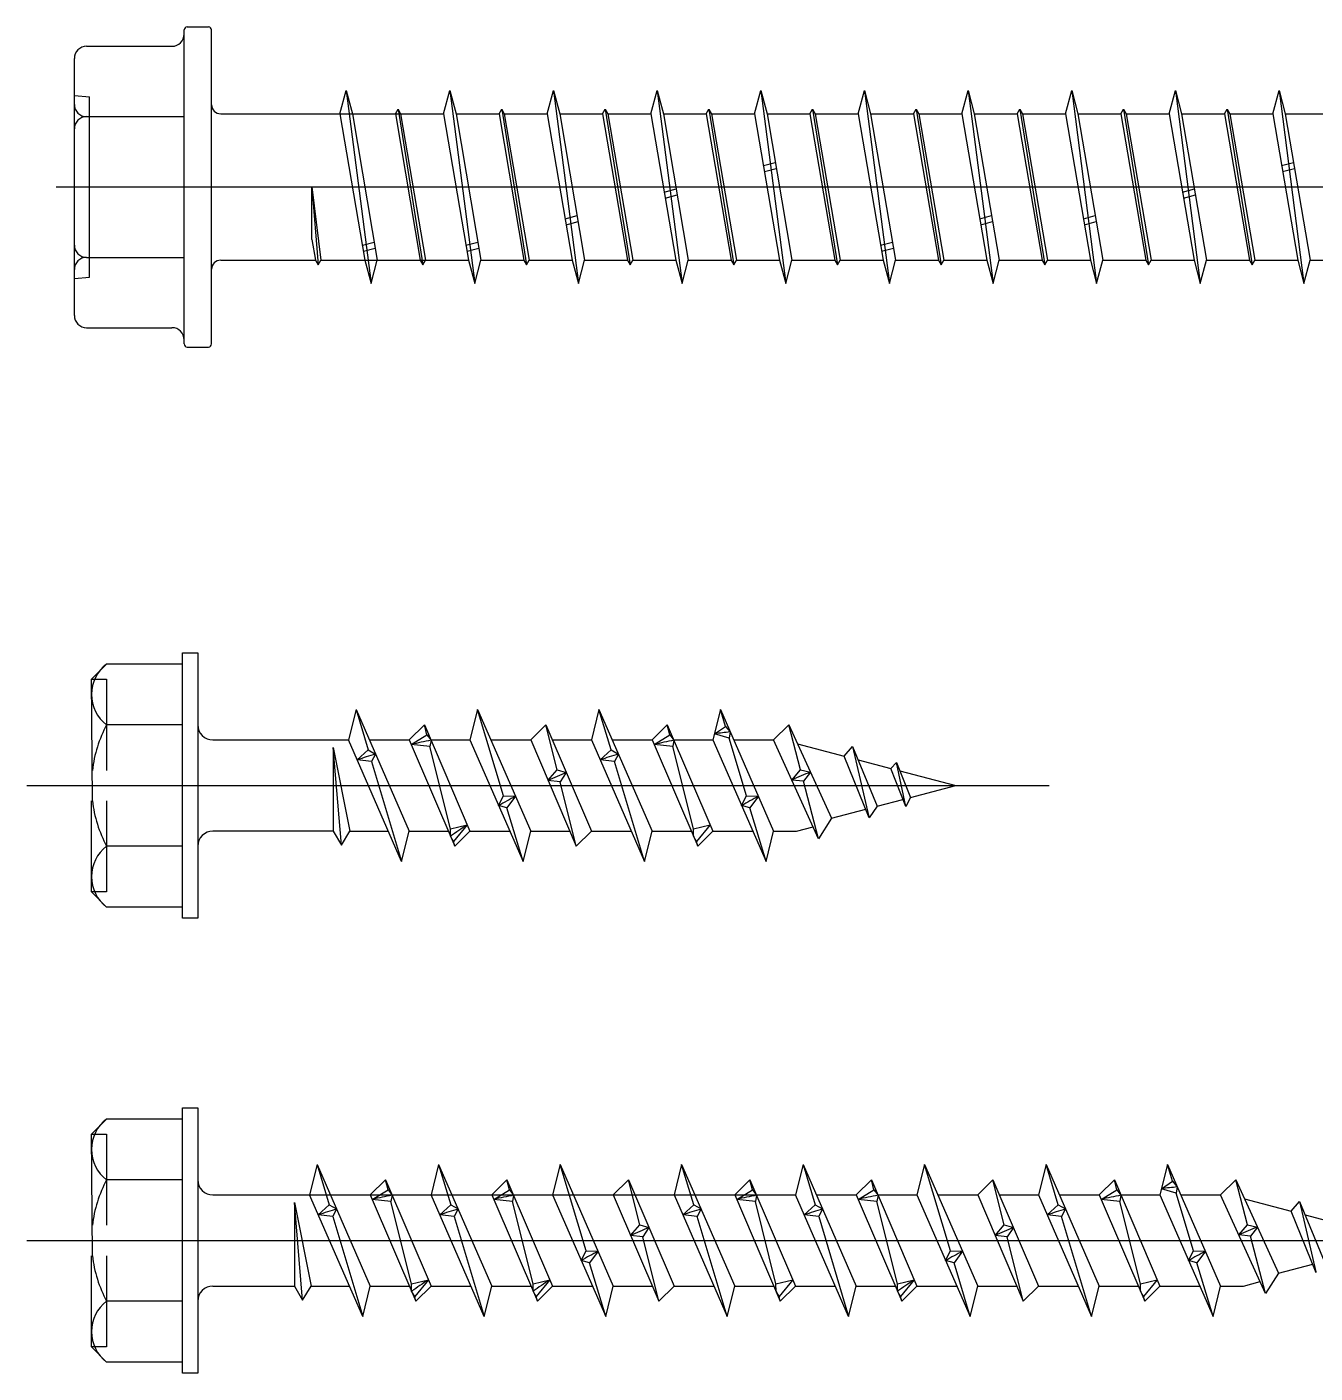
# Model space of a CAD drawing. Header units: millimetres. Extents: x -29692 to 34729, y -8412 to 43293.
# Drawn here: x -16535.5 to -16482.1, y 2917 to 2972.8 of the extents above; entities that cross this region are included whole.
import ezdxf

# ---------------------------------------------------------------- set-up
doc = ezdxf.new("R2010")
doc.units = ezdxf.units.MM

# ---------------------------------------------------------------- blocks, each defined once
blk = doc.blocks.new('W-SA_6x50')
at = {"color": 0, "linetype": 'ByBlock', "lineweight": -2}
for p, q in [((-1.138, 0), (-1.138, 6.514)), ((-1.012, 6.64), (-0.126, 6.64)), ((0, -3.415), (0, 6.514)), ((-5.186, 5.838), (-1.644, 5.838)), ((-5.692, 2.919), (-5.692, 5.332)), ((-5.692, 2.919), (-5.692, 5.332)), ((5.328, 3.036), (5.586, 4)), ((5.586, 4), (5.844, 3.036)), ((5.586, 4), (6.62, -4)), ((9.628, 3.036), (9.886, 4)), ((9.886, 4), (10.145, 3.036)), ((9.886, 4), (10.92, -4)), ((13.928, 3.036), (14.187, 4)), ((14.187, 4), (15.22, -4)), ((14.187, 4), (14.445, 3.036)), ((18.229, 3.036), (18.487, 4)), ((18.487, 4), (18.746, 3.036)), ((18.487, 4), (19.521, -4)), ((22.529, 3.036), (22.788, 4)), ((22.787, 4), (23.821, -4)), ((22.787, 4), (23.046, 3.036)), ((26.829, 3.036), (27.088, 4)), ((27.088, 4), (28.122, -4)), ((27.088, 4), (27.346, 3.036)), ((31.13, 3.036), (31.388, 4)), ((31.388, 4), (31.647, 3.036)), ((31.388, 4), (32.422, -4)), ((35.43, 3.036), (35.689, 4)), ((35.689, 4), (36.722, -4)), ((35.689, 4), (35.947, 3.036)), ((39.731, 3.036), (39.989, 4)), ((39.989, 4), (40.247, 3.036)), ((39.989, 4), (41.023, -4)), ((44.031, 3.036), (44.289, 4)), ((44.289, 4), (45.323, -4)), ((44.289, 4), (44.548, 3.036)), ((-5.692, 3.794), (-5.059, 3.739)), ((-5.059, 0), (-5.059, 3.739)), ((-5.692, 0), (-5.692, 2.919)), ((-5.692, 0), (-5.692, 2.919)), ((-5.186, 2.919), (-1.138, 2.919)), ((0.379, 3.036), (9.628, 3.036)), ((5.328, 3.036), (6.361, -3.036)), ((5.844, 3.036), (6.878, -3.036)), ((5.844, 3.036), (7.627, 3.036)), ((7.627, 3.036), (7.736, 3.225)), ((7.627, 3.036), (8.66, -3.036)), ((7.736, 3.225), (7.846, 3.036)), ((7.736, 3.225), (8.77, -3.225)), ((7.846, 3.036), (8.879, -3.036)), ((7.846, 3.036), (9.628, 3.036)), ((9.628, 3.036), (10.662, -3.036)), ((10.145, 3.036), (11.178, -3.036)), ((10.145, 3.036), (11.927, 3.036)), ((11.927, 3.036), (12.037, 3.225)), ((11.927, 3.036), (12.961, -3.036)), ((12.037, 3.225), (12.146, 3.036)), ((12.037, 3.225), (13.07, -3.225)), ((12.146, 3.036), (13.18, -3.036)), ((12.146, 3.036), (13.928, 3.036)), ((13.928, 3.036), (14.962, -3.036)), ((14.445, 3.036), (15.479, -3.036)), ((14.445, 3.036), (16.227, 3.036)), ((16.227, 3.036), (16.337, 3.225)), ((16.227, 3.036), (17.261, -3.036)), ((16.337, 3.225), (17.371, -3.225)), ((16.337, 3.225), (16.446, 3.036)), ((16.446, 3.036), (18.229, 3.036)), ((16.446, 3.036), (17.48, -3.036)), ((18.229, 3.036), (19.262, -3.036)), ((18.746, 3.036), (19.779, -3.036)), ((18.746, 3.036), (20.528, 3.036)), ((20.528, 3.036), (20.637, 3.225)), ((20.528, 3.036), (21.561, -3.036)), ((20.637, 3.225), (20.747, 3.036)), ((20.637, 3.225), (21.671, -3.225)), ((20.747, 3.036), (21.78, -3.036)), ((20.747, 3.036), (22.529, 3.036)), ((22.529, 3.036), (23.563, -3.036)), ((23.046, 3.036), (24.08, -3.036)), ((23.046, 3.036), (24.828, 3.036)), ((24.828, 3.036), (24.938, 3.225)), ((24.828, 3.036), (25.862, -3.036)), ((24.938, 3.225), (25.971, -3.225)), ((24.938, 3.225), (25.047, 3.036)), ((25.047, 3.036), (26.829, 3.036)), ((25.047, 3.036), (26.081, -3.036)), ((26.829, 3.036), (27.863, -3.036)), ((27.346, 3.036), (29.129, 3.036)), ((27.346, 3.036), (28.38, -3.036)), ((29.129, 3.036), (29.238, 3.225)), ((29.129, 3.036), (30.162, -3.036)), ((29.238, 3.225), (30.272, -3.225)), ((29.238, 3.225), (29.348, 3.036)), ((29.348, 3.036), (31.13, 3.036)), ((29.348, 3.036), (30.381, -3.036)), ((31.13, 3.036), (32.163, -3.036)), ((31.647, 3.036), (32.68, -3.036)), ((31.647, 3.036), (33.429, 3.036)), ((33.429, 3.036), (33.539, 3.225)), ((33.429, 3.036), (34.463, -3.036)), ((33.539, 3.225), (33.648, 3.036)), ((33.539, 3.225), (34.572, -3.225)), ((33.648, 3.036), (34.682, -3.036)), ((33.648, 3.036), (35.43, 3.036)), ((35.43, 3.036), (36.464, -3.036)), ((35.947, 3.036), (36.981, -3.036)), ((35.947, 3.036), (37.729, 3.036)), ((37.729, 3.036), (37.839, 3.225)), ((37.729, 3.036), (38.763, -3.036)), ((37.839, 3.225), (38.873, -3.225)), ((37.839, 3.225), (37.948, 3.036)), ((37.948, 3.036), (39.731, 3.036)), ((37.948, 3.036), (38.982, -3.036)), ((39.731, 3.036), (40.764, -3.036)), ((40.247, 3.036), (41.281, -3.036)), ((40.247, 3.036), (42.03, 3.036)), ((42.03, 3.036), (42.139, 3.225)), ((42.03, 3.036), (43.063, -3.036)), ((42.139, 3.225), (42.249, 3.036)), ((42.139, 3.225), (43.173, -3.225)), ((42.249, 3.036), (43.282, -3.036)), ((42.249, 3.036), (44.031, 3.036)), ((44.031, 3.036), (45.065, -3.036)), ((44.548, 3.036), (45.582, -3.036)), ((44.548, 3.036), (46.33, 3.036)), ((22.895, 0.888), (23.389, 1.02)), ((22.937, 0.637), (23.432, 0.77)), ((44.397, 0.888), (44.891, 1.02)), ((44.439, 0.637), (44.934, 0.77)), ((-6.442, 0), (51.434, 0)), ((-5.692, -2.919), (-5.692, 0)), ((-5.059, -3.739), (-5.059, 0)), ((-1.138, -6.514), (-1.138, 0)), ((4.164, -2.176), (4.164, 0)), ((4.164, 0), (4.42, -3.225)), ((4.164, 0), (4.529, -3.036)), ((18.782, -0.214), (19.276, -0.082)), ((18.825, -0.465), (19.319, -0.332)), ((40.284, -0.214), (40.778, -0.082)), ((40.327, -0.465), (40.821, -0.332)), ((14.669, -1.316), (15.164, -1.184)), ((14.712, -1.567), (15.206, -1.434)), ((31.871, -1.316), (32.365, -1.184)), ((31.913, -1.567), (32.408, -1.434)), ((36.171, -1.316), (36.665, -1.184)), ((36.214, -1.567), (36.708, -1.434)), ((4.164, -2.176), (4.31, -3.036)), ((6.256, -2.418), (6.75, -2.286)), ((6.299, -2.669), (6.793, -2.537)), ((10.556, -2.418), (11.051, -2.286)), ((10.599, -2.669), (11.093, -2.537)), ((27.758, -2.418), (28.252, -2.286)), ((27.801, -2.669), (28.295, -2.537)), ((-5.692, -5.332), (-5.692, -2.919)), ((-5.186, -2.919), (-1.138, -2.919)), ((0.379, -3.036), (4.31, -3.036)), ((4.31, -3.036), (4.42, -3.225)), ((4.42, -3.225), (4.529, -3.036)), ((4.529, -3.036), (10.662, -3.036)), ((6.361, -3.036), (6.62, -4)), ((6.62, -4), (6.878, -3.036)), ((6.878, -3.036), (8.66, -3.036)), ((8.66, -3.036), (8.77, -3.225)), ((8.77, -3.225), (8.879, -3.036)), ((10.662, -3.036), (10.92, -4)), ((10.92, -4), (11.178, -3.036)), ((11.178, -3.036), (12.961, -3.036)), ((12.961, -3.036), (13.07, -3.225)), ((13.07, -3.225), (13.18, -3.036)), ((13.18, -3.036), (14.962, -3.036)), ((14.962, -3.036), (15.22, -4)), ((15.22, -4), (15.479, -3.036)), ((15.479, -3.036), (17.261, -3.036)), ((17.261, -3.036), (17.371, -3.225)), ((17.371, -3.225), (17.48, -3.036)), ((17.48, -3.036), (19.262, -3.036)), ((19.262, -3.036), (19.521, -4)), ((19.521, -4), (19.779, -3.036)), ((19.779, -3.036), (21.561, -3.036)), ((21.561, -3.036), (21.671, -3.225)), ((21.671, -3.225), (21.78, -3.036)), ((21.78, -3.036), (23.563, -3.036)), ((23.563, -3.036), (23.821, -4)), ((23.821, -4), (24.08, -3.036)), ((24.08, -3.036), (25.862, -3.036)), ((25.862, -3.036), (25.971, -3.225)), ((25.971, -3.225), (26.081, -3.036)), ((26.081, -3.036), (27.863, -3.036)), ((27.863, -3.036), (28.122, -4)), ((28.122, -4), (28.38, -3.036)), ((28.38, -3.036), (30.162, -3.036)), ((30.162, -3.036), (30.272, -3.225)), ((30.272, -3.225), (30.381, -3.036)), ((30.381, -3.036), (32.163, -3.036)), ((32.163, -3.036), (32.422, -4)), ((32.422, -4), (32.68, -3.036)), ((32.68, -3.036), (34.463, -3.036)), ((34.463, -3.036), (34.572, -3.225)), ((34.572, -3.225), (34.682, -3.036)), ((34.682, -3.036), (36.464, -3.036)), ((36.464, -3.036), (36.722, -4)), ((36.722, -4), (36.981, -3.036)), ((36.981, -3.036), (38.763, -3.036)), ((38.763, -3.036), (38.873, -3.225)), ((38.873, -3.225), (38.982, -3.036)), ((38.982, -3.036), (40.764, -3.036)), ((40.764, -3.036), (41.023, -4)), ((41.023, -4), (41.281, -3.036)), ((41.281, -3.036), (43.063, -3.036)), ((43.063, -3.036), (43.173, -3.225)), ((43.173, -3.225), (43.282, -3.036)), ((43.282, -3.036), (45.065, -3.036)), ((45.065, -3.036), (45.323, -4)), ((45.323, -4), (45.582, -3.036)), ((45.582, -3.036), (47.364, -3.036)), ((-5.692, -3.794), (-5.059, -3.739)), ((0, -6.514), (0, -3.415)), ((-5.186, -5.838), (-1.644, -5.838)), ((-1.012, -6.64), (-0.126, -6.64))]:
    blk.add_line(p, q, dxfattribs=at)
for centre, radius, start, end in [((-1.644, 6.344), 0.506, 270, 0), ((-1.012, 6.514), 0.126, 90, 180), ((-0.126, 6.514), 0.126, 0, 90), ((-5.186, 5.332), 0.506, 90, 180), ((-5.186, 3.425), 0.506, 180, 270), ((0.379, 3.415), 0.379, 180, 270), ((-5.186, 2.413), 0.506, 90, 180), ((-5.186, -2.413), 0.506, 180, 270), ((-5.186, -3.425), 0.506, 90, 180), ((0.379, -3.415), 0.379, 90, 180), ((-5.186, -5.332), 0.506, 180, 270), ((-1.644, -6.344), 0.506, 0, 90), ((-1.012, -6.514), 0.126, 180, 270), ((-0.126, -6.514), 0.126, 270, 0)]:
    blk.add_arc(centre, radius, start, end, dxfattribs=at)
blk = doc.blocks.new('Bet_6.3x30')
at = {"color": 0, "linetype": 'ByBlock', "lineweight": -2}
for p, q in [((-4.41, 4.409, 36.54), (-3.78, 5.039, 36.54)), ((-0.63, 5.039, 36.54), (-3.78, 5.039, 36.54)), ((-0.63, -5.5, -1.26), (-0.63, 5.5, -1.26)), ((-0.63, 5.5, -1.26), (0, 5.5, -1.26)), ((0, 5.5, -1.26), (0, -5.5, -1.26)), ((-4.373, -0.632, 36.54), (-4.41, 4.409, 36.54)), ((-4.41, 4.409, 36.54), (-3.78, 4.409, 36.54)), ((-3.78, 4.409, 36.54), (-3.78, 0.63, 36.54)), ((6.568, 3.15, 70.56), (6.253, 1.89, 70.56)), ((6.568, 3.15, 73.08), (7.07, 1.477, 72.745)), ((6.568, 3.15, 71.82), (8.773, -1.89, 71.82)), ((11.608, 3.15, 70.56), (11.293, 1.89, 70.56)), ((12.683, -0.43, 71.82), (11.608, 3.15, 71.82)), ((11.608, 3.15, 71.82), (13.813, -1.89, 71.82)), ((16.648, 3.15, 70.56), (16.333, 1.89, 70.56)), ((17.15, 1.477, 71.82), (16.648, 3.15, 71.82)), ((16.648, 3.15, 71.82), (18.853, -1.89, 71.82)), ((21.688, 3.15, 70.56), (21.373, 1.89, 70.56)), ((21.688, 3.15, 71.82), (23.893, -1.89, 71.82)), ((21.897, 2.455, 71.82), (21.688, 3.15, 71.82)), ((-0.63, 2.519, 36.54), (-3.78, 2.519, 36.54)), ((8.773, 1.89, 69.3), (9.403, 2.52, 69.3)), ((9.508, 2.103, 70.56), (9.403, 2.52, 70.56)), ((9.403, 2.52, 70.56), (11.293, -1.89, 70.56)), ((13.813, 1.89, 69.3), (14.443, 2.52, 69.3)), ((14.91, 0.653, 70.56), (14.443, 2.52, 70.56)), ((14.443, 2.52, 70.56), (16.333, -1.89, 70.56)), ((18.853, 1.89, 69.3), (19.483, 2.52, 69.3)), ((19.588, 2.103, 70.56), (19.483, 2.52, 70.56)), ((19.483, 2.52, 70.56), (21.373, -1.89, 70.56)), ((21.438, 2.15, 73.08), (21.897, 2.455, 71.82)), ((21.897, 2.455, 71.82), (22.094, 2.222, 73.08)), ((23.893, 1.89, 69.3), (24.523, 2.52, 69.3)), ((25.011, 0.651, 71.557), (24.523, 2.52, 70.56)), ((24.523, 2.52, 70.56), (26.298, -1.357, 73.18)), ((0.63, 1.89, 44.1), (6.253, 1.89, 70.56)), ((8.458, -3.15, 71.82), (6.253, 1.89, 71.82)), ((7.12, 1.89, 69.3), (8.773, 1.89, 69.3)), ((8.773, 1.89, 70.56), (10.663, -2.52, 70.56)), ((8.854, 1.703, 73.08), (9.508, 2.103, 71.82)), ((9.63, 1.613, 71.82), (8.854, 1.703, 73.08)), ((9.508, 2.103, 71.82), (9.678, 1.88, 73.08)), ((9.678, 1.88, 73.08), (9.63, 1.613, 71.82)), ((9.673, 1.89, 69.3), (11.293, 1.89, 69.3)), ((11.293, 1.89, 71.82), (13.498, -3.15, 71.82)), ((12.16, 1.89, 69.3), (13.813, 1.89, 69.3)), ((13.813, 1.89, 70.56), (15.703, -2.52, 70.56)), ((14.713, 1.89, 69.3), (16.333, 1.89, 69.3)), ((16.333, 1.89, 71.82), (18.538, -3.15, 71.82)), ((17.2, 1.89, 69.3), (18.853, 1.89, 69.3)), ((18.853, 1.89, 70.56), (20.743, -2.52, 70.56)), ((18.934, 1.703, 73.08), (19.588, 2.103, 71.82)), ((19.71, 1.613, 71.82), (18.934, 1.703, 73.08)), ((19.588, 2.103, 71.82), (19.758, 1.88, 73.08)), ((19.758, 1.88, 73.08), (19.71, 1.613, 71.82)), ((19.753, 1.89, 69.3), (21.373, 1.89, 69.3)), ((21.373, 1.89, 71.82), (23.578, -3.15, 71.82)), ((22.044, 1.964, 71.82), (21.438, 2.15, 74.34)), ((22.094, 2.222, 73.08), (22.044, 1.964, 71.82)), ((22.763, -0.43, 71.82), (22.044, 1.964, 71.82)), ((22.24, 1.89, 69.3), (23.893, 1.89, 69.3)), ((25.755, -2.205, 71.82), (23.893, 1.89, 70.56)), ((24.886, 1.728, 70.56), (26.821, 1.219, 70.56)), ((5.623, 1.575, 70.56), (6.316, -1.89, 70.56)), ((5.961, -2.475, 70.56), (5.623, 1.575, 70.56)), ((5.623, 1.575, 70.56), (5.623, -1.89, 70.56)), ((6.615, 1.063, 73.08), (7.07, 1.477, 71.82)), ((7.07, 1.477, 71.82), (7.375, 1.307, 73.08)), ((7.375, 1.307, 73.08), (7.215, 0.994, 71.82)), ((10.483, -1.8, 70.56), (9.63, 1.613, 70.56)), ((16.695, 1.063, 73.08), (17.15, 1.477, 71.82)), ((17.15, 1.477, 71.82), (17.455, 1.307, 73.08)), ((17.455, 1.307, 73.08), (17.295, 0.994, 71.82)), ((20.563, -1.8, 70.56), (19.71, 1.613, 70.56)), ((26.821, 1.219, 70.56), (27.17, 1.613, 70.56)), ((27.855, -1.335, 70.56), (26.821, 1.219, 70.56)), ((27.17, 1.613, 70.56), (28.186, -0.86, 70.56)), ((27.17, 1.613, 70.56), (27.839, -1.296, 70.56)), ((7.215, 0.994, 71.82), (6.615, 1.063, 74.34)), ((7.215, 0.994, 72.649), (8.458, -3.15, 71.82)), ((14.532, 0.213, 73.08), (14.91, 0.653, 71.82)), ((14.91, 0.653, 71.82), (15.292, 0.539, 73.08)), ((17.295, 0.994, 71.82), (16.695, 1.063, 74.34)), ((18.538, -3.15, 71.82), (17.295, 0.994, 71.82)), ((24.649, 0.229, 70.56), (25.011, 0.651, 69.353)), ((25.011, 0.651, 70.613), (25.421, 0.559, 73.08)), ((25.421, 0.559, 73.08), (25.135, 0.176, 70.639)), ((27.394, 1.068, 70.56), (28.755, 0.71, 70.56)), ((28.986, 0.962, 84.42), (28.755, 0.71, 74.34)), ((29.384, -0.876, 72.177), (28.755, 0.71, 71.82)), ((28.986, 0.962, 84.42), (29.575, -0.494, 71.82)), ((29.384, -0.876, 73.437), (28.986, 0.962, 84.42)), ((29.127, 0.612, 70.56), (31.453, 0, 70.56)), ((-7.087, 0, -1.26), (35.32, 0, -1.26)), ((15.034, 0.158, 71.82), (14.532, 0.213, 74.34)), ((15.292, 0.539, 73.08), (15.034, 0.158, 71.82)), ((15.703, -2.52, 70.56), (15.034, 0.158, 70.56)), ((25.135, 0.176, 69.379), (24.649, 0.229, 71.82)), ((25.755, -2.205, 73.08), (25.135, 0.176, 71.81)), ((29.575, -0.494, 70.56), (31.453, 0, 70.56)), ((12.484, -0.831, 73.08), (12.683, -0.43, 71.82)), ((12.683, -0.43, 71.82), (13.182, -0.447, 73.08)), ((13.182, -0.447, 73.08), (12.831, -0.925, 71.82)), ((22.564, -0.831, 73.08), (22.763, -0.43, 71.82)), ((22.763, -0.43, 71.82), (23.262, -0.447, 73.08)), ((23.262, -0.447, 73.08), (22.911, -0.925, 71.82)), ((29.575, -0.494, 69.703), (29.384, -0.876, 72.177)), ((-4.41, -4.411, 36.54), (-4.41, -0.632, 36.54)), ((-3.78, -0.632, 36.54), (-3.78, -4.411, 36.54)), ((12.831, -0.925, 71.82), (12.484, -0.831, 74.34)), ((13.498, -3.15, 71.82), (12.831, -0.925, 71.82)), ((22.911, -0.925, 71.82), (22.564, -0.831, 74.34)), ((23.578, -3.15, 71.82), (22.911, -0.925, 71.82)), ((26.298, -1.357, 70.56), (27.713, -0.984, 70.56)), ((28.186, -0.86, 71.82), (27.855, -1.335, 71.82)), ((28.186, -0.86, 70.56), (29.255, -0.578, 70.56)), ((10.483, -1.8, 71.82), (11.182, -1.63, 73.08)), ((11.182, -1.63, 73.08), (10.615, -2.324, 71.82)), ((20.563, -1.8, 71.82), (21.262, -1.63, 73.08)), ((21.262, -1.63, 73.08), (20.695, -2.324, 71.82)), ((26.298, -1.357, 71.82), (25.755, -2.205, 74.34)), ((5.623, -1.89, 73.08), (0.63, -1.89, 45.36)), ((5.623, -1.89, 71.82), (5.961, -2.475, 71.82)), ((5.961, -2.475, 71.82), (6.316, -1.89, 71.82)), ((6.316, -1.89, 69.3), (7.907, -1.89, 69.3)), ((8.458, -3.15, 70.56), (8.773, -1.89, 70.56)), ((8.773, -1.89, 69.3), (10.348, -1.89, 69.3)), ((8.773, -1.89, 63), (10.393, -1.89, 63)), ((10.486, -2.106, 73.08), (10.483, -1.8, 71.82)), ((10.615, -2.324, 71.82), (10.486, -2.106, 74.34)), ((11.293, -1.89, 69.3), (10.663, -2.52, 69.3)), ((11.293, -1.89, 69.3), (12.947, -1.89, 69.3)), ((13.498, -3.15, 70.56), (13.813, -1.89, 70.56)), ((13.813, -1.89, 69.3), (15.433, -1.89, 69.3)), ((16.333, -1.89, 69.3), (15.703, -2.52, 69.3)), ((16.333, -1.89, 69.3), (17.987, -1.89, 69.3)), ((18.538, -3.15, 70.56), (18.853, -1.89, 70.56)), ((18.853, -1.89, 69.3), (20.473, -1.89, 69.3)), ((20.566, -2.106, 73.08), (20.563, -1.8, 71.82)), ((20.695, -2.324, 71.82), (20.566, -2.106, 74.34)), ((21.373, -1.89, 69.3), (20.743, -2.52, 69.3)), ((21.373, -1.89, 69.3), (23.027, -1.89, 69.3)), ((23.578, -3.15, 70.56), (23.893, -1.89, 70.56)), ((23.893, -1.89, 69.3), (24.838, -1.89, 69.3)), ((24.838, -1.89, 70.56), (25.53, -1.708, 70.56)), ((25.6, -1.839, 70.56), (25.6, -1.839, 70.56)), ((-0.63, -2.521, 36.54), (-3.78, -2.521, 36.54)), ((10.663, -2.52, 70.56), (10.615, -2.324, 70.56)), ((20.743, -2.52, 70.56), (20.695, -2.324, 70.56)), ((-3.78, -4.411, 36.54), (-4.41, -4.411, 36.54)), ((-4.41, -4.411, 36.54), (-3.78, -5.041, 36.54)), ((-0.63, -5.041, 36.54), (-3.78, -5.041, 36.54)), ((0, -5.5, -1.26), (-0.63, -5.5, -1.26))]:
    blk.add_line(p, q, dxfattribs=at)
for centre, radius, start, end in [((-2.835, 3.779, 36.54), 1.575, 126.8699, 233.1301), ((0.945, -0.001, 36.54), 5.355, 151.9275, 173.2318), ((0.63, 2.52, 44.1), 0.63, 180, 270), ((14.323, -21.7, 71.82), 24.033, 101.1452, 103.1547), ((24.403, -21.7, 71.82), 24.033, 101.1452, 103.1547), ((24.403, -21.7, 71.82), 24.033, 95.5129, 97.0866), ((14.323, -21.7, 71.82), 24.033, 106.8051, 108.7072), ((24.403, -21.7, 71.82), 24.033, 106.8051, 108.7072), ((34.483, -21.7, 71.82), 24.033, 112.1523, 114.1548), ((24.403, -21.7, 71.82), 24.033, 112.2777, 114.25), ((24.403, -21.7, 71.82), 24.033, 117.833, 119.7328), ((34.483, -21.7, 71.82), 24.033, 117.833, 119.7328), ((0.945, -0.001, 36.54), 5.355, 186.7682, 208.0725), ((24.403, -21.7, 71.82), 24.033, 123.3751, 125.3855), ((0.63, -2.52, 44.1), 0.63, 90, 180), ((-2.835, -3.781, 36.54), 1.575, 126.8699, 233.1301), ((-3.78, -2.521, 36.54), 0, 236.145, 0)]:
    blk.add_arc(centre, radius, start, end, dxfattribs=at)
blk = doc.blocks.new('BET_6.3x50')
at = {"color": 0, "linetype": 'ByBlock', "lineweight": -2}
for p, q in [((-4.41, 4.409, 36.54), (-3.78, 5.039, 36.54)), ((-0.63, 5.039, 36.54), (-3.78, 5.039, 36.54)), ((-0.63, -5.5, -1.26), (-0.63, 5.5, -1.26)), ((-0.63, 5.5, -1.26), (0, 5.5, -1.26)), ((0, 5.5, -1.26), (0, -5.5, -1.26)), ((-4.373, -0.632, 36.54), (-4.41, 4.409, 36.54)), ((-4.41, 4.409, 36.54), (-3.78, 4.409, 36.54)), ((-3.78, 4.409, 36.54), (-3.78, 0.63, 36.54)), ((4.955, 3.15, 2.52), (4.64, 1.89, 2.52)), ((4.955, 3.15, 5.04), (5.457, 1.477, 4.705)), ((4.955, 3.15, 3.78), (7.16, -1.89, 3.78)), ((9.995, 3.15, 1.26), (9.68, 1.89, 1.26)), ((9.995, 3.15, 3.78), (10.497, 1.477, 3.445)), ((9.995, 3.15, 2.52), (12.2, -1.89, 2.52)), ((15.035, 3.15, 1.26), (14.72, 1.89, 1.26)), ((16.109, -0.43, 2.52), (15.035, 3.15, 2.52)), ((15.035, 3.15, 2.52), (17.24, -1.89, 2.52)), ((20.075, 3.15, 1.26), (19.76, 1.89, 1.26)), ((20.577, 1.477, 2.52), (20.075, 3.15, 2.52)), ((20.075, 3.15, 2.52), (22.28, -1.89, 2.52)), ((25.115, 3.15), (24.8, 1.89)), ((25.115, 3.15, 2.52), (25.617, 1.477, 2.185)), ((25.115, 3.15, 1.26), (27.32, -1.89, 1.26)), ((30.155, 3.15), (29.84, 1.89)), ((31.229, -0.43, 1.26), (30.155, 3.15, 1.26)), ((30.155, 3.15, 1.26), (32.36, -1.89, 1.26)), ((35.195, 3.15), (34.88, 1.89)), ((35.697, 1.477, 1.26), (35.195, 3.15, 1.26)), ((35.195, 3.15, 1.26), (37.4, -1.89, 1.26)), ((40.235, 3.15), (39.92, 1.89)), ((40.235, 3.15, 1.26), (42.44, -1.89, 1.26)), ((40.443, 2.455, 1.26), (40.235, 3.15, 1.26)), ((-0.63, 2.519, 36.54), (-3.78, 2.519, 36.54)), ((7.16, 1.89, 1.26), (7.79, 2.52, 1.26)), ((7.894, 2.103, 2.52), (7.79, 2.52, 2.52)), ((7.79, 2.52, 2.52), (9.68, -1.89, 2.52)), ((12.2, 1.89), (12.83, 2.52)), ((12.934, 2.103, 1.26), (12.83, 2.52, 1.26)), ((12.83, 2.52, 1.26), (14.72, -1.89, 1.26)), ((17.24, 1.89), (17.87, 2.52)), ((18.337, 0.653, 1.26), (17.87, 2.52, 1.26)), ((17.87, 2.52, 1.26), (19.76, -1.89, 1.26)), ((22.28, 1.89), (22.91, 2.52)), ((23.014, 2.103, 1.26), (22.91, 2.52, 1.26)), ((22.91, 2.52, 1.26), (24.8, -1.89, 1.26)), ((27.32, 1.89, -1.26), (27.95, 2.52, -1.26)), ((28.054, 2.103), (27.95, 2.52)), ((27.95, 2.52), (29.84, -1.89)), ((32.36, 1.89, -1.26), (32.99, 2.52, -1.26)), ((33.457, 0.653), (32.99, 2.52)), ((32.99, 2.52), (34.88, -1.89)), ((37.4, 1.89, -1.26), (38.03, 2.52, -1.26)), ((38.134, 2.103), (38.03, 2.52)), ((38.03, 2.52), (39.92, -1.89)), ((39.985, 2.15, 2.52), (40.443, 2.455, 1.26)), ((40.443, 2.455, 1.26), (40.641, 2.222, 2.52)), ((42.44, 1.89, -1.26), (43.07, 2.52, -1.26)), ((43.557, 0.651, 0.997), (43.07, 2.52)), ((43.07, 2.52), (44.845, -1.357, 2.62)), ((0.63, 1.89, 44.1), (24.8, 1.89)), ((6.845, -3.15, 3.78), (4.64, 1.89, 3.78)), ((5.506, 1.89, 1.26), (7.16, 1.89, 1.26)), ((7.16, 1.89, 2.52), (9.05, -2.52, 2.52)), ((7.24, 1.703, 5.04), (7.894, 2.103, 3.78)), ((8.017, 1.613, 3.78), (7.24, 1.703, 5.04)), ((7.894, 2.103, 3.78), (8.064, 1.88, 5.04)), ((8.064, 1.88, 5.04), (8.017, 1.613, 3.78)), ((8.06, 1.89, 1.26), (9.68, 1.89, 1.26)), ((11.885, -3.15, 2.52), (9.68, 1.89, 2.52)), ((10.546, 1.89), (12.2, 1.89)), ((12.2, 1.89, 1.26), (14.09, -2.52, 1.26)), ((12.28, 1.703, 3.78), (12.934, 2.103, 2.52)), ((13.057, 1.613, 2.52), (12.28, 1.703, 3.78)), ((12.934, 2.103, 2.52), (13.104, 1.88, 3.78)), ((13.104, 1.88, 3.78), (13.057, 1.613, 2.52)), ((13.1, 1.89), (14.72, 1.89)), ((14.72, 1.89, 2.52), (16.925, -3.15, 2.52)), ((15.586, 1.89), (17.24, 1.89)), ((17.24, 1.89, 1.26), (19.13, -2.52, 1.26)), ((18.14, 1.89), (19.76, 1.89)), ((19.76, 1.89, 2.52), (21.965, -3.15, 2.52)), ((20.626, 1.89), (22.28, 1.89)), ((22.28, 1.89, 1.26), (24.17, -2.52, 1.26)), ((22.36, 1.703, 3.78), (23.014, 2.103, 2.52)), ((23.137, 1.613, 2.52), (22.36, 1.703, 3.78)), ((23.014, 2.103, 2.52), (23.184, 1.88, 3.78)), ((23.184, 1.88, 3.78), (23.137, 1.613, 2.52)), ((23.18, 1.89), (24.8, 1.89)), ((27.005, -3.15, 1.26), (24.8, 1.89, 1.26)), ((25.666, 1.89, -1.26), (27.32, 1.89, -1.26)), ((27.32, 1.89), (29.21, -2.52)), ((27.4, 1.703, 2.52), (28.054, 2.103, 1.26)), ((28.177, 1.613, 1.26), (27.4, 1.703, 2.52)), ((28.054, 2.103, 1.26), (28.224, 1.88, 2.52)), ((28.224, 1.88, 2.52), (28.177, 1.613, 1.26)), ((28.22, 1.89, -1.26), (29.84, 1.89, -1.26)), ((29.84, 1.89, 1.26), (32.045, -3.15, 1.26)), ((30.706, 1.89, -1.26), (32.36, 1.89, -1.26)), ((32.36, 1.89), (34.25, -2.52)), ((33.26, 1.89, -1.26), (34.88, 1.89, -1.26)), ((34.88, 1.89, 1.26), (37.085, -3.15, 1.26)), ((35.746, 1.89, -1.26), (37.4, 1.89, -1.26)), ((37.4, 1.89), (39.29, -2.52)), ((37.48, 1.703, 2.52), (38.134, 2.103, 1.26)), ((38.257, 1.613, 1.26), (37.48, 1.703, 2.52)), ((38.134, 2.103, 1.26), (38.304, 1.88, 2.52)), ((38.304, 1.88, 2.52), (38.257, 1.613, 1.26)), ((38.3, 1.89, -1.26), (39.92, 1.89, -1.26)), ((39.92, 1.89, 1.26), (42.125, -3.15, 1.26)), ((40.591, 1.964, 1.26), (39.985, 2.15, 3.78)), ((40.641, 2.222, 2.52), (40.591, 1.964, 1.26)), ((41.309, -0.43, 1.26), (40.591, 1.964, 1.26)), ((40.786, 1.89, -1.26), (42.44, 1.89, -1.26)), ((44.302, -2.205, 1.26), (42.44, 1.89)), ((43.432, 1.728), (45.367, 1.219)), ((4.01, 1.575), (4.703, -1.89)), ((4.347, -2.475), (4.01, 1.575)), ((4.01, 1.575), (4.01, -1.89)), ((5.002, 1.063, 5.04), (5.457, 1.477, 3.78)), ((5.457, 1.477, 3.78), (5.761, 1.307, 5.04)), ((5.761, 1.307, 5.04), (5.602, 0.994, 3.78)), ((8.87, -1.8, 2.52), (8.017, 1.613, 2.52)), ((10.042, 1.063, 3.78), (10.497, 1.477, 2.52)), ((10.497, 1.477, 2.52), (10.801, 1.307, 3.78)), ((10.801, 1.307, 3.78), (10.642, 0.994, 2.52)), ((13.91, -1.8, 1.26), (13.057, 1.613, 1.26)), ((20.122, 1.063, 3.78), (20.577, 1.477, 2.52)), ((20.577, 1.477, 2.52), (20.881, 1.307, 3.78)), ((20.881, 1.307, 3.78), (20.722, 0.994, 2.52)), ((23.99, -1.8, 1.26), (23.137, 1.613, 1.26)), ((25.162, 1.063, 2.52), (25.617, 1.477, 1.26)), ((25.617, 1.477, 1.26), (25.921, 1.307, 2.52)), ((25.921, 1.307, 2.52), (25.762, 0.994, 1.26)), ((29.03, -1.8), (28.177, 1.613)), ((35.242, 1.063, 2.52), (35.697, 1.477, 1.26)), ((35.697, 1.477, 1.26), (36.001, 1.307, 2.52)), ((36.001, 1.307, 2.52), (35.842, 0.994, 1.26)), ((39.11, -1.8), (38.257, 1.613)), ((45.367, 1.219), (45.716, 1.613)), ((46.401, -1.335), (45.367, 1.219)), ((45.716, 1.613), (46.733, -0.86)), ((45.716, 1.613), (46.386, -1.296)), ((5.602, 0.994, 3.78), (5.002, 1.063, 6.3)), ((5.602, 0.994, 4.609), (6.845, -3.15, 3.78)), ((10.642, 0.994, 2.52), (10.042, 1.063, 5.04)), ((10.642, 0.994, 3.349), (11.885, -3.15, 2.52)), ((17.959, 0.213, 3.78), (18.337, 0.653, 2.52)), ((18.337, 0.653, 2.52), (18.719, 0.539, 3.78)), ((20.722, 0.994, 2.52), (20.122, 1.063, 5.04)), ((21.965, -3.15, 2.52), (20.722, 0.994, 2.52)), ((25.762, 0.994, 1.26), (25.162, 1.063, 3.78)), ((25.762, 0.994, 2.089), (27.005, -3.15, 1.26)), ((33.079, 0.213, 2.52), (33.457, 0.653, 1.26)), ((33.457, 0.653, 1.26), (33.839, 0.539, 2.52)), ((35.842, 0.994, 1.26), (35.242, 1.063, 3.78)), ((37.085, -3.15, 1.26), (35.842, 0.994, 1.26)), ((43.195, 0.229), (43.557, 0.651, -1.207)), ((43.557, 0.651, 0.053), (43.968, 0.559, 2.52)), ((43.968, 0.559, 2.52), (43.681, 0.176, 0.079)), ((45.94, 1.068), (47.302, 0.71)), ((-7.087, 0, -1.26), (53.867, 0, -71.82)), ((18.461, 0.158, 2.52), (17.959, 0.213, 5.04)), ((18.719, 0.539, 3.78), (18.461, 0.158, 2.52)), ((19.13, -2.52, 1.26), (18.461, 0.158, 1.26)), ((33.581, 0.158, 1.26), (33.079, 0.213, 3.78)), ((33.839, 0.539, 2.52), (33.581, 0.158, 1.26)), ((34.25, -2.52), (33.581, 0.158)), ((43.681, 0.176, -1.181), (43.195, 0.229, 1.26)), ((44.302, -2.205, 2.52), (43.681, 0.176, 1.25)), ((15.91, -0.831, 3.78), (16.109, -0.43, 2.52)), ((16.109, -0.43, 2.52), (16.609, -0.447, 3.78)), ((16.609, -0.447, 3.78), (16.257, -0.925, 2.52)), ((31.03, -0.831, 2.52), (31.229, -0.43, 1.26)), ((31.229, -0.43, 1.26), (31.729, -0.447, 2.52)), ((31.729, -0.447, 2.52), (31.377, -0.925, 1.26)), ((41.11, -0.831, 2.52), (41.309, -0.43, 1.26)), ((41.309, -0.43, 1.26), (41.809, -0.447, 2.52)), ((41.809, -0.447, 2.52), (41.457, -0.925, 1.26)), ((-4.41, -4.411, 36.54), (-4.41, -0.632, 36.54)), ((-3.78, -0.632, 36.54), (-3.78, -4.411, 36.54)), ((16.257, -0.925, 2.52), (15.91, -0.831, 5.04)), ((16.925, -3.15, 2.52), (16.257, -0.925, 2.52)), ((31.377, -0.925, 1.26), (31.03, -0.831, 3.78)), ((32.045, -3.15, 1.26), (31.377, -0.925, 1.26)), ((41.457, -0.925, 1.26), (41.11, -0.831, 3.78)), ((42.125, -3.15, 1.26), (41.457, -0.925, 1.26)), ((44.845, -1.357), (46.26, -0.984)), ((8.87, -1.8, 3.78), (9.569, -1.63, 5.04)), ((9.569, -1.63, 5.04), (9.001, -2.324, 3.78)), ((13.91, -1.8, 2.52), (14.609, -1.63, 3.78)), ((14.609, -1.63, 3.78), (14.041, -2.324, 2.52)), ((23.99, -1.8, 2.52), (24.689, -1.63, 3.78)), ((24.689, -1.63, 3.78), (24.121, -2.324, 2.52)), ((29.03, -1.8, 1.26), (29.729, -1.63, 2.52)), ((29.729, -1.63, 2.52), (29.161, -2.324, 1.26)), ((39.11, -1.8, 1.26), (39.809, -1.63, 2.52)), ((39.809, -1.63, 2.52), (39.241, -2.324, 1.26)), ((44.845, -1.357, 1.26), (44.302, -2.205, 3.78)), ((0.63, -1.89, 44.1), (4.01, -1.89, 44.1)), ((4.01, -1.89, 1.26), (4.347, -2.475, 1.26)), ((4.347, -2.475, 1.26), (4.703, -1.89, 1.26)), ((4.703, -1.89, 1.26), (6.294, -1.89, 1.26)), ((6.845, -3.15, 2.52), (7.16, -1.89, 2.52)), ((7.16, -1.89, 1.26), (8.735, -1.89, 1.26)), ((7.16, -1.89, -5.04), (8.78, -1.89, -5.04)), ((8.873, -2.106, 5.04), (8.87, -1.8, 3.78)), ((9.001, -2.324, 3.78), (8.873, -2.106, 6.3)), ((9.68, -1.89, 1.26), (9.05, -2.52, 1.26)), ((9.68, -1.89, 1.26), (11.334, -1.89, 1.26)), ((9.743, -1.89), (11.334, -1.89)), ((11.885, -3.15, 1.26), (12.2, -1.89, 1.26)), ((12.2, -1.89), (13.775, -1.89)), ((12.2, -1.89, -6.3), (13.82, -1.89, -6.3)), ((13.913, -2.106, 3.78), (13.91, -1.8, 2.52)), ((14.041, -2.324, 2.52), (13.913, -2.106, 5.04)), ((14.72, -1.89), (14.09, -2.52)), ((14.72, -1.89), (16.374, -1.89)), ((16.925, -3.15, 1.26), (17.24, -1.89, 1.26)), ((17.24, -1.89), (18.86, -1.89)), ((19.76, -1.89), (19.13, -2.52)), ((19.76, -1.89), (21.414, -1.89)), ((21.965, -3.15, 1.26), (22.28, -1.89, 1.26)), ((22.28, -1.89, 2.52), (23.871, -1.89, 2.52)), ((22.28, -1.89, 2.52), (23.9, -1.89, 3.756)), ((23.993, -2.106, 3.78), (23.99, -1.8, 2.52)), ((24.121, -2.324, 2.52), (23.993, -2.106, 5.04)), ((24.8, -1.89), (24.17, -2.52)), ((24.8, -1.89), (26.454, -1.89)), ((24.863, -1.89, -1.26), (26.454, -1.89, -1.26)), ((27.005, -3.15), (27.32, -1.89)), ((27.32, -1.89, -1.26), (28.895, -1.89, -1.26)), ((27.32, -1.89, -7.56), (28.94, -1.89, -7.56)), ((29.033, -2.106, 2.52), (29.03, -1.8, 1.26)), ((29.161, -2.324, 1.26), (29.033, -2.106, 3.78)), ((29.84, -1.89, -1.26), (29.21, -2.52, -1.26)), ((29.84, -1.89, -1.26), (31.494, -1.89, -1.26)), ((32.045, -3.15), (32.36, -1.89)), ((32.36, -1.89, -1.26), (33.98, -1.89, -1.26)), ((34.88, -1.89, -1.26), (34.25, -2.52, -1.26)), ((34.88, -1.89, -1.26), (36.534, -1.89, -1.26)), ((37.085, -3.15), (37.4, -1.89)), ((37.4, -1.89, -1.26), (39.02, -1.89, -1.26)), ((39.113, -2.106, 2.52), (39.11, -1.8, 1.26)), ((39.241, -2.324, 1.26), (39.113, -2.106, 3.78)), ((39.92, -1.89, -1.26), (39.29, -2.52, -1.26)), ((39.92, -1.89, -1.26), (41.574, -1.89, -1.26)), ((42.125, -3.15), (42.44, -1.89)), ((42.44, -1.89, -1.26), (43.385, -1.89, -1.26)), ((43.385, -1.89), (44.076, -1.708)), ((44.147, -1.839), (44.147, -1.839)), ((-0.63, -2.521, 36.54), (-3.78, -2.521, 36.54)), ((9.05, -2.52, 2.52), (9.001, -2.324, 2.52)), ((14.09, -2.52, 1.26), (14.041, -2.324, 1.26)), ((24.17, -2.52, 1.26), (24.121, -2.324, 1.26)), ((29.21, -2.52), (29.161, -2.324)), ((39.29, -2.52), (39.241, -2.324)), ((-3.78, -4.411, 36.54), (-4.41, -4.411, 36.54)), ((-4.41, -4.411, 36.54), (-3.78, -5.041, 36.54)), ((-0.63, -5.041, 36.54), (-3.78, -5.041, 36.54)), ((0, -5.5, -1.26), (-0.63, -5.5, -1.26))]:
    blk.add_line(p, q, dxfattribs=at)
for centre, radius, start, end in [((-2.835, 3.779, 36.54), 1.575, 126.8699, 233.1301), ((0.945, -0.001, 36.54), 5.355, 151.9275, 173.2318), ((0.63, 2.52, 44.1), 0.63, 180, 270), ((12.71, -21.7, 3.78), 24.033, 101.1452, 103.1547), ((17.75, -21.7, 2.52), 24.033, 101.1452, 103.1547), ((27.83, -21.7, 2.52), 24.033, 101.1452, 103.1547), ((32.87, -21.7, 1.26), 24.033, 101.1452, 103.1547), ((42.95, -21.7, 1.26), 24.033, 101.1452, 103.1547), ((42.95, -21.7, 1.26), 24.033, 95.5129, 97.0866), ((12.71, -21.7, 3.78), 24.033, 106.8051, 108.7072), ((17.75, -21.7, 2.52), 24.033, 106.8051, 108.7072), ((27.83, -21.7, 2.52), 24.033, 106.8051, 108.7072), ((32.87, -21.7, 1.26), 24.033, 106.8051, 108.7072), ((42.95, -21.7, 1.26), 24.033, 106.8051, 108.7072), ((53.03, -21.7, 1.26), 24.033, 112.1523, 114.1548), ((27.83, -21.7, 2.52), 24.033, 112.2777, 114.25), ((42.95, -21.7, 1.26), 24.033, 112.2777, 114.25), ((27.83, -21.7, 2.52), 24.033, 117.833, 119.7328), ((42.95, -21.7, 1.26), 24.033, 117.833, 119.7328), ((53.03, -21.7, 1.26), 24.033, 117.833, 119.7328), ((0.945, -0.001, 36.54), 5.355, 186.7682, 208.0725), ((22.79, -21.7, 3.78), 24.033, 123.3751, 125.3855), ((27.83, -21.7, 2.52), 24.033, 123.3751, 125.3855), ((42.95, -21.7, 1.26), 24.033, 123.3751, 125.3855), ((0.63, -2.52, 44.1), 0.63, 90, 180), ((-2.835, -3.781, 36.54), 1.575, 126.8699, 233.1301), ((-3.78, -2.521, 36.54), 0, 236.145, 0)]:
    blk.add_arc(centre, radius, start, end, dxfattribs=at)

msp = doc.modelspace()

# ---------------------------------------------------------------- block references
at = {"color": 0, "linetype": 'ByBlock', "lineweight": -2}
for name, p in [('W-SA_6x50', (-16527.853, 2966.179)), ('Bet_6.3x30', (-16528.426, 2941.347, -44.1)), ('BET_6.3x50', (-16528.426, 2922.471, -44.1))]:
    msp.add_blockref(name, p, dxfattribs=at)

doc.saveas('drawing.dxf')
